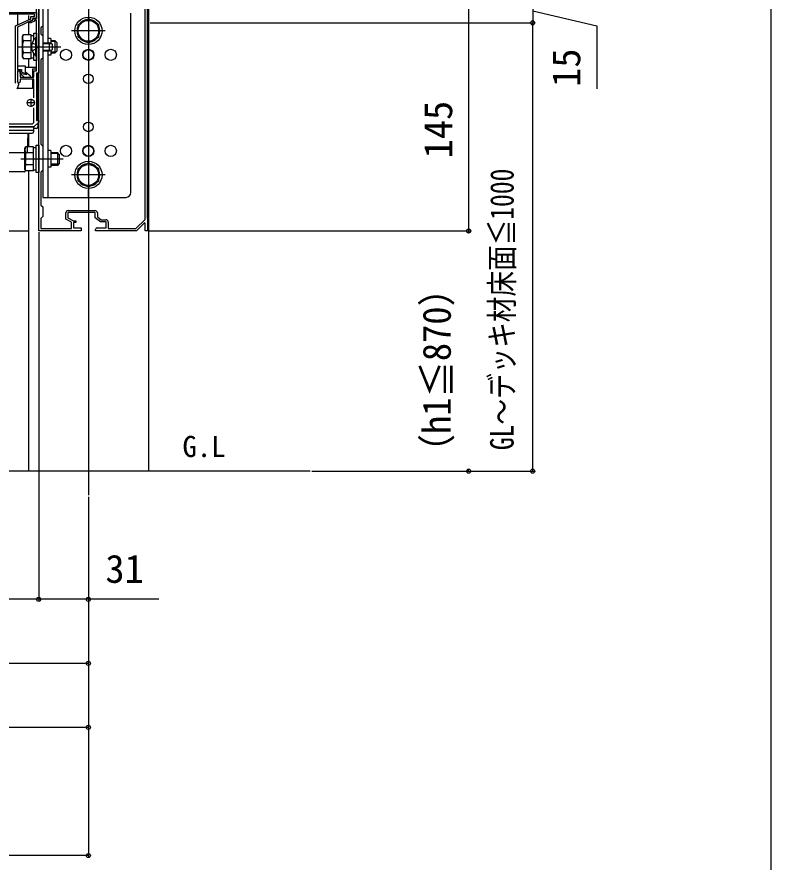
# Model space of a CAD drawing. Units: millimetres, scale not verified. Extents: x -1050 to 1050, y -1565 to 1555.
# Drawn here: x 579 to 1050, y -67 to 461 of the extents above; entities that cross this region are included whole.
import ezdxf
from ezdxf.enums import TextEntityAlignment as Align

# ---------------------------------------------------------------- set-up
doc = ezdxf.new("R2010")
doc.units = ezdxf.units.MM
doc.header["$LTSCALE"] = 8
for name, color, linetype in [('0-1_USER1', 3, 'Continuous'), ('0-2_YKK_11', 7, 'Continuous'), ('0-4_YKK_12', 2, 'Continuous'), ('0-5_YKK_13', 4, 'Continuous'), ('0-6_YKK_D', 6, 'Continuous'), ('0-7_YKK_ZWAK', 7, 'Continuous'), ('0-8_YSS_K', 3, 'Continuous')]:
    doc.layers.add(name, color=color, linetype=linetype)
doc.styles.add('ＭＳ ゴシック', font='')
doc.styles.get('ＭＳ ゴシック').set_extended_font_data('MS Gothic')

msp = doc.modelspace()

# ---------------------------------------------------------------- linework, layer by layer
at = {"layer": '0-2_YKK_11'}
for p, q in [((579.889, 419.202), (579.889, 418.402)), ((590.089, 407.402), (585.089, 407.402)), ((587.589, 409.902), (587.589, 404.902)), ((610.989, 340.202), (627.689, 340.202))]:
    msp.add_line(p, q, dxfattribs=at)
for points in [[(592.589, 470.902), (592.589, 425.902), (591.089, 425.902), (591.089, 396.402), (592.589, 396.402), (592.589, 395.402), (589.589, 392.402), (537.589, 392.402), (537.589, 427.402), (538.789, 427.402), (538.789, 424.902), (549.389, 424.902), (549.389, 427.402), (550.589, 427.402), (550.589, 424.902)], [(579.589, 420.552), (579.589, 427.402), (580.889, 427.402), (580.889, 423.402), (589.589, 423.402), (589.589, 427.402), (591.089, 427.402), (591.089, 441.944), (591.209, 442.127), (591.209, 442.677), (591.089, 442.861), (591.089, 459.102), (589.889, 459.102), (589.889, 458.495), (587.319, 457.159), (586.858, 458.046), (588.889, 459.102), (588.889, 460.102), (591.089, 460.102), (591.089, 470.902)], [(629.089, 329.402), (634.689, 329.402), (634.689, 333.102), (631.189, 333.102), (627.889, 335.602), (627.889, 338.902), (610.789, 338.902), (610.789, 335.602), (614.289, 333.702), (615.789, 333.702), (615.789, 332.802), (614.289, 332.802), (614.289, 329.402), (619.089, 329.402), (619.089, 327.402), (592.589, 327.402), (592.589, 338.944), (592.709, 339.127), (592.709, 339.677), (592.589, 339.861), (592.589, 376.944), (592.709, 377.127), (592.709, 377.677), (592.589, 377.861), (592.589, 441.944), (592.709, 442.127), (592.709, 442.677), (592.589, 442.861), (592.589, 457.944), (592.709, 458.127), (592.709, 458.677), (592.589, 458.861), (592.589, 470.902)], [(658.989, 334.545), (658.989, 471.102)], [(660.289, 469.102), (660.289, 335.702), (660.589, 335.402), (660.589, 327.402), (659.089, 327.402), (659.089, 332.302), (658.72, 332.456), (653.589, 327.402), (628.089, 327.402), (628.089, 328.402)], [(578.184, 419.792), (578.089, 420.012), (578.089, 455.465), (587.689, 459.965), (587.689, 461.302), (589.889, 461.302), (589.889, 462.702), (551.989, 462.702), (551.989, 461.302), (554.089, 461.302), (554.089, 460.402), (551.089, 460.402), (551.089, 462.902)], [(552.089, 463.902), (591.089, 463.902), (591.089, 460.102), (588.889, 460.102), (588.889, 459.202), (579.289, 454.702), (579.289, 428.302), (581.889, 428.302), (581.889, 426.496), (584.954, 425.687), (584.724, 424.817), (580.989, 425.802), (580.989, 427.402), (579.289, 427.402), (579.289, 421.1), (579.343, 420.927)], [(595.089, 461.402), (595.089, 455.402), (593.889, 454.202), (593.889, 450.602), (595.089, 449.402), (595.089, 435.402), (593.889, 434.202), (593.889, 381.602), (595.089, 380.402), (595.089, 365.402), (593.889, 364.202), (593.889, 343.602), (595.089, 342.402), (595.089, 336.402), (593.889, 335.202), (593.889, 328.902)], [(589.589, 410.462), (589.589, 422.202), (580.889, 422.202), (580.889, 420.552)], [(538.789, 404.004), (538.789, 394.402), (588.76, 394.402), (589.589, 395.231), (589.589, 404.343)], [(593.889, 328.902), (612.989, 328.902), (612.989, 332.929), (609.489, 334.829), (609.489, 338.702)], [(629.189, 338.702), (629.189, 336.248), (631.626, 334.402), (634.489, 334.402)], [(635.989, 332.902), (635.989, 328.902), (653.259, 328.902), (658.989, 334.545)]]:
    msp.add_lwpolyline(points, dxfattribs=at)
for centre, radius, start, end in [((576.889, 418.402), 3, 312.97287, 359.99999), ((576.889, 419.202), 3, 0, 35.09682), ((580.239, 420.552), 0.65, 180.00001, 269.99999), ((580.239, 420.552), 0.65, 270.00001, 359.99999), ((610.989, 338.702), 1.5, 90.00001, 179.99999), ((627.689, 338.702), 1.5, 0.00001, 89.99999), ((634.489, 332.902), 1.5, 0.00001, 89.99999), ((629.089, 328.402), 1, 90.00001, 179.99999)]:
    msp.add_arc(centre, radius, start, end, dxfattribs=at)
at = {"layer": '0-4_YKK_12'}
for p, q in [((623.589, 1108.902), (623.589, 162.402)), ((661.089, 1089.902), (661.089, 177.402)), ((586.089, 461.902), (586.089, 459.215)), ((586.089, 460.102), (586.089, 459.215)), ((586.089, 457.89), (586.089, 449.908)), ((586.089, 457.89), (586.089, 449.908)), ((586.089, 434.897), (586.089, 429.402)), ((586.089, 434.897), (586.089, 429.402)), ((586.089, 388.402), (586.089, 379.908)), ((586.089, 388.402), (586.089, 379.908)), ((586.089, 364.897), (586.089, 327.402)), ((586.089, 364.897), (586.089, 356.902)), ((-338.911, 327.402), (586.089, 327.402))]:
    msp.add_line(p, q, dxfattribs=at)
msp.add_lwpolyline([(586.089, 354.402), (586.089, 327.402), (586.089, 177.402)], dxfattribs=at)
at = {"layer": '0-5_YKK_13'}
for p, q in [((595.089, 466.402), (595.089, 348.402)), ((598.289, 466.402), (598.289, 444.902)), ((579.589, 456.168), (579.589, 462.702)), ((623.589, 462.902), (623.589, 441.902)), ((650.089, 351.402), (650.089, 463.402)), ((579.589, 430.702), (579.589, 454.843)), ((582.389, 448.902), (582.969, 449.908)), ((582.389, 435.902), (582.389, 448.902)), ((587.889, 449.908), (582.969, 449.908)), ((587.889, 434.897), (587.889, 449.908)), ((587.889, 449.452), (589.489, 449.452)), ((634.089, 452.402), (613.089, 452.402)), ((587.889, 446.155), (582.969, 446.155)), ((587.889, 438.402), (587.889, 446.402)), ((588.506, 444.902), (591.224, 443.547)), ((590.841, 448.302), (591.089, 448.302)), ((590.841, 436.502), (590.841, 448.302)), ((591.089, 448.302), (591.089, 436.502)), ((591.832, 442.402), (591.224, 443.547)), ((595.089, 444.902), (599.389, 444.902)), ((595.089, 444.469), (600.309, 444.469)), ((600.089, 447.602), (598.289, 447.602)), ((599.389, 439.902), (599.389, 444.902)), ((601.089, 444.102), (599.389, 444.902)), ((600.089, 447.602), (600.089, 444.573)), ((600.089, 446.402), (602.689, 446.402)), ((603.337, 445.754), (600.089, 445.754)), ((601.089, 440.702), (601.089, 444.102)), ((602.689, 446.402), (602.689, 438.402)), ((603.889, 445.202), (602.689, 446.402)), ((603.889, 445.202), (603.889, 439.602)), ((579.889, 442.402), (606.389, 442.402)), ((587.889, 438.649), (582.969, 438.649)), ((587.589, 442.402), (601.589, 442.402)), ((588.506, 439.902), (591.224, 441.257)), ((591.832, 442.402), (591.224, 441.257)), ((595.089, 440.335), (600.309, 440.335)), ((595.089, 439.902), (599.389, 439.902)), ((598.289, 439.902), (598.289, 348.402)), ((599.389, 439.902), (601.089, 440.702)), ((600.089, 440.232), (600.089, 437.202)), ((603.337, 439.05), (600.089, 439.05)), ((602.689, 438.402), (600.089, 438.402)), ((603.889, 439.602), (602.689, 438.402)), ((582.389, 435.902), (582.969, 434.897)), ((587.889, 434.897), (582.969, 434.897)), ((589.489, 435.352), (587.889, 435.352)), ((590.841, 436.502), (591.089, 436.502)), ((600.089, 437.202), (598.289, 437.202)), ((584.089, 430.402), (579.889, 430.402)), ((584.389, 426.552), (584.389, 430.102)), ((591.089, 429.402), (584.389, 429.402)), ((588.589, 428.402), (588.589, 423.402)), ((591.089, 428.402), (588.589, 428.402)), ((579.589, 427.402), (580.689, 427.402)), ((579.589, 420.51), (579.589, 427.402)), ((581.389, 425.697), (581.389, 425.402)), ((581.389, 425.402), (583.389, 423.402)), ((583.389, 423.402), (586.889, 423.402)), ((587.189, 424.302), (584.509, 426.312)), ((592.089, 425.902), (592.089, 396.402)), ((592.089, 425.902), (592.089, 396.402)), ((588.589, 422.202), (588.589, 416.402)), ((588.589, 416.402), (579.125, 416.402)), ((539.389, 392.402), (589.389, 392.402)), ((591.089, 391.402), (589.389, 391.402)), ((591.089, 391.402), (589.389, 391.402)), ((592.089, 394.902), (592.089, 392.402)), ((592.089, 394.902), (592.089, 392.402)), ((539.389, 390.402), (589.389, 390.402)), ((540.389, 388.402), (588.389, 388.402)), ((585.739, 388.402), (585.389, 376.887)), ((543.889, 376.402), (584.889, 376.402)), ((583.889, 378.902), (584.469, 379.908)), ((583.889, 365.902), (583.889, 378.902)), ((584.389, 376.402), (584.188, 364.894)), ((589.389, 376.155), (584.469, 376.155)), ((589.389, 364.897), (589.389, 379.908)), ((589.389, 379.452), (590.989, 379.452)), ((589.389, 368.402), (589.389, 376.402)), ((600.089, 377.602), (598.289, 377.602)), ((600.089, 377.602), (600.089, 367.202)), ((600.089, 376.402), (604.189, 376.402)), ((604.837, 375.754), (600.089, 375.754)), ((604.189, 376.402), (604.189, 368.402)), ((605.389, 375.202), (604.189, 376.402)), ((605.389, 375.202), (605.389, 369.602)), ((581.389, 372.402), (607.889, 372.402)), ((605.389, 369.602), (604.189, 368.402)), ((623.589, 372.902), (623.589, 351.902)), ((583.688, 364.402), (545.09, 364.402)), ((583.889, 365.902), (584.469, 364.897)), ((589.389, 368.649), (584.469, 368.649)), ((589.389, 364.897), (584.469, 364.897)), ((590.989, 365.352), (589.389, 365.352)), ((600.089, 367.202), (598.289, 367.202)), ((604.837, 369.05), (600.089, 369.05)), ((604.189, 368.402), (600.089, 368.402)), ((634.089, 362.402), (613.089, 362.402)), ((595.089, 348.402), (647.089, 348.402)), ((623.589, 348.402), (623.589, 353.402))]:
    msp.add_line(p, q, dxfattribs=at)
for points in [[(623.589, 459.908), (617.089, 456.155), (617.089, 448.649), (623.589, 444.897), (630.089, 448.649), (630.089, 456.155)], [(592.589, 380.902), (592.589, 363.902), (590.989, 363.902), (590.989, 380.902)], [(623.589, 369.908), (617.089, 366.155), (617.089, 358.649), (623.589, 354.897), (630.089, 358.649), (630.089, 366.155)]]:
    msp.add_lwpolyline(points, close=True, dxfattribs=at)
for points in [[(591.089, 450.902), (591.089, 433.902), (589.489, 433.902), (589.489, 437.975)], [(589.489, 446.829), (589.489, 450.902), (591.089, 450.902)], [(589.389, 392.402), (589.389, 390.402), (589.389, 389.402)], [(589.389, 379.908), (585.48, 379.908), (584.469, 379.908)]]:
    msp.add_lwpolyline(points, dxfattribs=at)
for centre, radius in [((623.589, 452.402), 8.5), ((623.589, 452.402), 6.5), ((609.589, 437.402), 3.5), ((623.589, 437.402), 3.5), ((623.589, 437.402), 3.25), ((637.589, 437.402), 3.5), ((623.589, 422.402), 3), ((587.589, 407.402), 2.25), ((587.589, 407.402), 2.25), ((623.589, 392.402), 3), ((609.589, 377.402), 3.5), ((623.589, 377.402), 3.5), ((623.589, 377.402), 3.25), ((637.589, 377.402), 3.5), ((623.589, 362.402), 8.5), ((623.589, 362.402), 6.5)]:
    msp.add_circle(centre, radius, dxfattribs=at)
for centre, radius, start, end in [((623.589, 452.402), 7.05, 97.21814, 142.78186), ((623.589, 452.402), 7.05, 37.21814, 82.78186), ((623.589, 452.402), 7.05, 157.21814, 202.78186), ((623.589, 452.402), 7.05, 337.21814, 22.78186), ((585.711, 448.031), 3.323, 145.61575, 214.38425), ((594.808, 442.402), 12.419, 162.41205, 197.58795), ((595.789, 442.402), 7.7, 129.98312, 230.01688), ((623.589, 452.402), 7.05, 217.21814, 262.78186), ((623.589, 452.402), 7.05, 277.21814, 322.78186), ((585.711, 436.773), 3.323, 145.61575, 214.38425), ((584.089, 430.102), 0.3, 0, 90), ((584.689, 426.552), 0.3, 180, 233.1301), ((586.889, 423.902), 0.5, 270, 53.1301), ((591.089, 392.402), 1, 270, 0), ((591.089, 392.402), 1, 270, 0), ((588.389, 389.402), 1, 270, 0), ((587.211, 378.031), 3.323, 145.61575, 214.38425), ((596.308, 372.402), 12.419, 162.41205, 197.58795), ((584.889, 376.902), 0.5, 270, 0), ((583.688, 364.902), 0.5, 270, 359), ((587.211, 366.773), 3.323, 145.61575, 214.38425), ((623.589, 362.402), 7.05, 157.21814, 202.78186), ((623.589, 362.402), 7.05, 97.21814, 142.78186), ((623.589, 362.402), 7.05, 37.21814, 82.78186), ((623.589, 362.402), 7.05, 337.21814, 22.78186), ((623.589, 362.402), 7.05, 217.21814, 262.78186), ((623.589, 362.402), 7.05, 277.21814, 322.78186), ((647.089, 351.402), 3, 270, 0)]:
    msp.add_arc(centre, radius, start, end, dxfattribs=at)
msp.add_ellipse((579.889, 430.702), major_axis=(-0.3, 0), ratio=0.999888, start_param=6.2831853, end_param=7.8539816, dxfattribs=at)
at = {"layer": '0-6_YKK_D'}
for p, q in [((861.089, 472.402), (861.089, 327.402)), ((901.089, 472.402), (901.089, 457.402)), ((662.089, 457.402), (902.089, 457.402)), ((663.089, 457.402), (902.089, 457.402)), ((901.089, 177.402), (901.089, 457.402)), ((660.839, 327.402), (862.089, 327.402)), ((660.839, 327.402), (862.089, 327.402)), ((861.089, 327.402), (861.089, 325.997)), ((592.589, 326.702), (592.589, 96.402)), ((592.589, 326.702), (592.589, 96.402)), ((763.089, 177.402), (862.089, 177.402)), ((763.089, 177.402), (902.089, 177.402)), ((861.089, 177.402), (861.089, 178.808)), ((623.589, 161.402), (623.589, 16.402)), ((623.589, 161.402), (623.589, 56.402)), ((623.589, 161.402), (623.589, -63.598)), ((592.589, 97.402), (537.589, 97.402)), ((623.589, 97.402), (592.589, 97.402)), ((667.581, 97.402), (623.589, 97.402)), ((623.589, 57.402), (443.589, 57.402)), ((623.589, 17.402), (373.589, 17.402)), ((623.589, -62.598), (-376.411, -62.598))]:
    msp.add_line(p, q, dxfattribs=at)
msp.add_lwpolyline([(901.089, 464.902), (941.089, 455.542), (941.089, 416.087)], dxfattribs=at)
for centre in [(901.089, 457.402), (861.089, 327.402), (861.089, 177.402), (901.089, 177.402), (592.589, 97.402), (592.589, 97.402), (623.589, 97.402), (623.589, 57.402), (623.589, 17.402), (623.589, -62.598)]:
    msp.add_circle(centre, 1.275, dxfattribs=at)
at = {"layer": '0-7_YKK_ZWAK'}
msp.add_lwpolyline([(-1050, -1564.7), (1050, -1564.7), (1050, 1495.3)], dxfattribs=at)
at = {"layer": '0-8_YSS_K'}
msp.add_line((762.089, 177.402), (-506.803, 177.402), dxfattribs=at)

# ---------------------------------------------------------------- texts
at = {"layer": '0-1_USER1', "style": 'ＭＳ ゴシック'}
msp.add_text('G.L', height=13.2, dxfattribs=at).set_placement((682.364, 182.3), align=Align.BOTTOM_LEFT)
at = {"layer": '0-6_YKK_D', "style": 'ＭＳ ゴシック'}
for s, p in [('15', (936.089, 417.405)), ('145', (856.089, 372.766))]:
    msp.add_text(s, height=17.6, rotation=90, dxfattribs=at).set_placement(p, align=Align.BOTTOM_LEFT)
for s, height, width, p in [('GL～デッキ材床面≦1000', 14.66, 0.8, (893.589, 190.539)), ('（h1≦870）', 17.6, 0.95, (855.225, 177.849))]:
    msp.add_text(s, height=height, rotation=90, dxfattribs=dict(at, width=width)).set_placement(p, align=Align.BOTTOM_LEFT)
msp.add_text('31', height=17.6, dxfattribs=at).set_placement((634.218, 102.402), align=Align.BOTTOM_LEFT)

doc.saveas('drawing.dxf')
